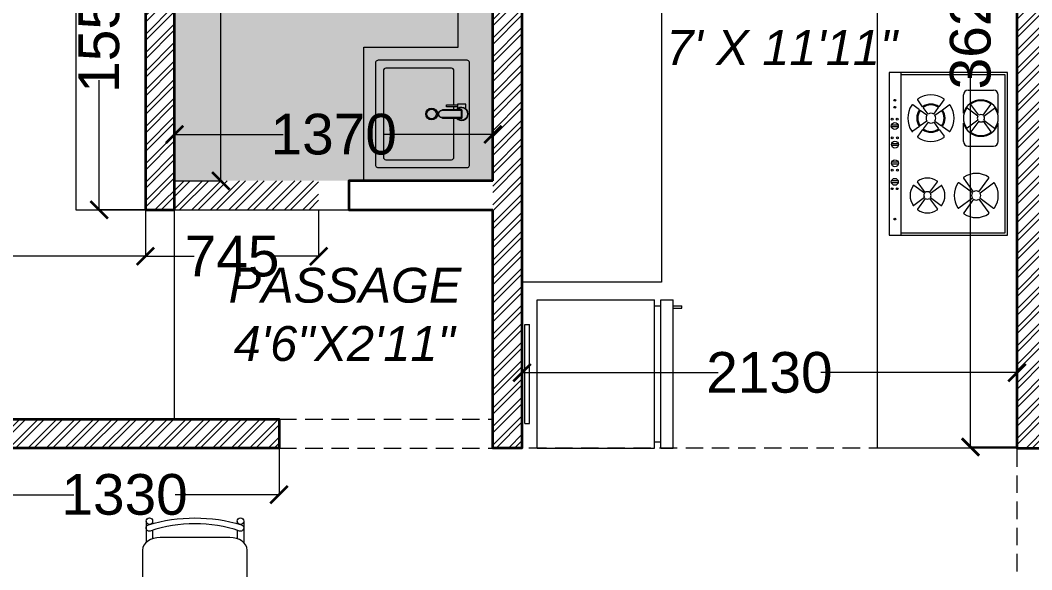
# Model space of a CAD drawing. Header units: millimetres. Extents: x 69529 to 85301, y 41669 to 59279.
# Drawn here: x 75925 to 80278, y 53911 to 56274 of the extents above; entities that cross this region are included whole.
import ezdxf

# ---------------------------------------------------------------- set-up
doc = ezdxf.new("R2010")
doc.units = ezdxf.units.MM
doc.linetypes.add('( Hidden )', pattern=[0.375, 0.25, -0.125])
doc.linetypes.add('DASH', pattern=[1, 0.5, -0.5])
for name, color, linetype, lineweight, true_color in [('DA_DIMENSION', 7, 'Continuous', 5, 0x474747), ('DA_FURNITURE', 7, 'Continuous', 5, 0x666666), ('DA_FURNITURE HIDDEN', 7, 'Continuous', 5, 0x666666), ('DA_HATCH', 7, 'Continuous', 5, 0x545454)]:
    doc.layers.add(name, color=color, linetype=linetype, lineweight=lineweight, true_color=true_color)
for name, color, linetype, lineweight in [('DA_DOOR', 35, 'Continuous', 0), ('DA_DOTTED LINES', 8, 'DASH', 5), ('DA_TEXT IN SQ.FT', 193, 'Continuous', 9), ('DA_WALL', 7, 'Continuous', 35)]:
    doc.layers.add(name, color=color, linetype=linetype, lineweight=lineweight)
doc.styles.add('MtXpl_Arial', font='ArialItalic.ttf')
doc.styles.get("Standard").update_dxf_attribs({"font": 'Arial.ttf'})
doc.dimstyles.get("Standard").update_dxf_attribs({"dimtxt": 0.18, "dimasz": 0.18, "dimexe": 0.18, "dimexo": 0.0625, "dimgap": 0.09, "dimtad": 0, "dimtih": 1, "dimtoh": 1, "dimdec": 4, "dimzin": 0, "dimdsep": 46, "dimtxsty": 'Standard', "dimcen": 0.09, "dimadec": 0, "dimazin": 0, "dimtfac": 1, "dimtdec": 4, "dimtofl": 0, "dimtmove": 0, "dimatfit": 3, "dimfxl": 1, "dimtolj": 1, "dimtzin": 0, "dimarcsym": 0})

# ---------------------------------------------------------------- blocks, each defined once
blk = doc.blocks.new('A$C0DCE325F')
at = {"layer": 'DA_FURNITURE'}
for p, q in [((0.0762, 0.34), (0.0762, 0.45)), ((0.1747, 0.47), (0.0962, 0.47)), ((0.1834, 0.4043), (0.1374, 0.4376)), ((0.1869, 0.4078), (0.1536, 0.4538)), ((0.2054, 0.4078), (0.2388, 0.4538)), ((0.2089, 0.4043), (0.2549, 0.4376)), ((0.2962, 0.47), (0.2176, 0.47)), ((0.3162, 0.34), (0.3162, 0.45)), ((0.517, 0.3912), (0.4747, 0.4494)), ((0.5405, 0.3912), (0.5827, 0.4494)), ((0.5125, 0.3867), (0.4543, 0.429)), ((0.5449, 0.3867), (0.6032, 0.429)), ((0.1834, 0.3857), (0.1374, 0.3524)), ((0.1869, 0.3822), (0.1536, 0.3362)), ((0.2054, 0.3822), (0.2388, 0.3362)), ((0.2089, 0.3857), (0.2549, 0.3524)), ((0.5125, 0.3633), (0.4543, 0.321)), ((0.517, 0.3588), (0.4747, 0.3006)), ((0.5405, 0.3588), (0.5827, 0.3006)), ((0.5449, 0.3633), (0.6032, 0.321)), ((0.1747, 0.32), (0.0962, 0.32)), ((0.2962, 0.32), (0.2176, 0.32)), ((0.147, 0.2157), (0.118, 0.2366)), ((0.1605, 0.2292), (0.1395, 0.2581)), ((0.1838, 0.197), (0.1629, 0.2259)), ((0.2085, 0.197), (0.2295, 0.2259)), ((0.2318, 0.2292), (0.2528, 0.2581)), ((0.2453, 0.2157), (0.2743, 0.2366)), ((0.5194, 0.1778), (0.4861, 0.2238)), ((0.538, 0.1778), (0.5713, 0.2238)), ((0.1792, 0.1923), (0.1502, 0.2133)), ((0.2132, 0.1923), (0.2421, 0.2133)), ((0.5159, 0.1743), (0.4699, 0.2076)), ((0.5415, 0.1743), (0.5875, 0.2076)), ((0.147, 0.1443), (0.118, 0.1234)), ((0.1605, 0.1308), (0.1395, 0.1019)), ((0.1792, 0.1677), (0.1502, 0.1467)), ((0.1838, 0.163), (0.1629, 0.1341)), ((0.2085, 0.163), (0.2295, 0.1341)), ((0.2132, 0.1677), (0.2421, 0.1467)), ((0.2318, 0.1308), (0.2528, 0.1019)), ((0.2453, 0.1443), (0.2743, 0.1234)), ((0.5159, 0.1557), (0.4699, 0.1224)), ((0.5194, 0.1522), (0.4861, 0.1062)), ((0.538, 0.1522), (0.5713, 0.1062)), ((0.5415, 0.1557), (0.5875, 0.1224)), ((0, 0.05), (0.7, 0.05)), ((0, 0), (0.7, 0)), ((0.226, 0.039), (0.226, 0.0101)), ((0.234, 0.039), (0.234, 0.0101)), ((0.306, 0.0395), (0.306, 0.0105)), ((0.314, 0.0395), (0.314, 0.0105)), ((0.386, 0.0395), (0.386, 0.0105)), ((0.394, 0.0395), (0.394, 0.0105)), ((0.466, 0.039), (0.466, 0.0101)), ((0.474, 0.039), (0.474, 0.0101))]:
    blk.add_line(p, q, dxfattribs=at)
blk.add_lwpolyline([(0, 0), (0.7, 0), (0.7, 0.51), (0, 0.51)], close=True, dxfattribs=at)
blk.add_lwpolyline([(0.69, 0.05), (0.69, 0.5), (0.01, 0.5), (0.01, 0.05)], dxfattribs=at)
for centre, radius in [((0.1194, 0.025), 0.004), ((0.1494, 0.025), 0.004), ((0.2005, 0.0352), 0.004), ((0.2005, 0.0133), 0.004), ((0.23, 0.0246), 0.015), ((0.2805, 0.0357), 0.004), ((0.2805, 0.0137), 0.004), ((0.31, 0.025), 0.015), ((0.39, 0.025), 0.015), ((0.4195, 0.0357), 0.004), ((0.4195, 0.0137), 0.004), ((0.47, 0.0246), 0.015), ((0.4995, 0.0352), 0.004), ((0.4995, 0.0133), 0.004), ((0.63, 0.025), 0.004)]:
    blk.add_circle(centre, radius, dxfattribs=at)
for centre, radius, start, end in [((0.0962, 0.45), 0.02, 90, 180), ((0.1962, 0.395), 0.078, 105.9424, 254.0576), ((0.1962, 0.395), 0.075, 145.9248, 214.0752), ((0.136, 0.4357), 0.00237, 54.0561, 145.9248), ((0.1555, 0.4552), 0.00237, 124.0752, 215.9439), ((0.1962, 0.395), 0.075, 55.9248, 124.0752), ((0.1962, 0.395), 0.078, 285.9424, 74.0576), ((0.2369, 0.4552), 0.00237, 324.0561, 55.9248), ((0.2563, 0.4357), 0.00237, 34.0752, 125.9439), ((0.1962, 0.395), 0.075, 325.9248, 34.0752), ((0.2962, 0.45), 0.02, 0, 90), ((0.4772, 0.4512), 0.003, 124.0752, 215.9439), ((0.5287, 0.375), 0.095, 55.9248, 124.0752), ((0.5803, 0.4512), 0.003, 324.0561, 55.9248), ((0.1962, 0.395), 0.0158, 144.0561, 215.9439), ((0.1962, 0.395), 0.0158, 54.0561, 125.9439), ((0.1962, 0.395), 0.0158, 324.0561, 35.9439), ((0.5287, 0.375), 0.095, 145.9248, 214.0752), ((0.4525, 0.4265), 0.003, 54.0561, 145.9248), ((0.5287, 0.375), 0.02, 54.0561, 125.9439), ((0.6049, 0.4265), 0.003, 34.0752, 125.9439), ((0.5287, 0.375), 0.095, 325.9248, 34.0752), ((0.136, 0.3543), 0.00237, 214.0752, 305.9439), ((0.1962, 0.395), 0.0158, 234.0561, 305.9439), ((0.2563, 0.3543), 0.00237, 234.0561, 325.9248), ((0.5287, 0.375), 0.02, 144.0561, 215.9439), ((0.5287, 0.375), 0.02, 234.0561, 305.9439), ((0.5287, 0.375), 0.02, 324.0561, 35.9439), ((0.0962, 0.34), 0.02, 180, 270), ((0.1555, 0.3348), 0.00237, 144.0561, 235.9248), ((0.1962, 0.395), 0.075, 235.9248, 304.0752), ((0.2369, 0.3348), 0.00237, 304.0752, 35.9439), ((0.2962, 0.34), 0.02, 270, 0), ((0.4525, 0.3235), 0.003, 214.0752, 305.9439), ((0.6049, 0.3235), 0.003, 234.0561, 325.9248), ((0.1421, 0.26), 0.00315, 124.0752, 215.9439), ((0.1962, 0.18), 0.0997, 55.9248, 124.0752), ((0.2503, 0.26), 0.00315, 324.0561, 55.9248), ((0.4772, 0.2988), 0.003, 144.0561, 235.9248), ((0.5287, 0.375), 0.095, 235.9248, 304.0752), ((0.5803, 0.2988), 0.003, 304.0752, 35.9439), ((0.1962, 0.18), 0.0997, 145.9248, 214.0752), ((0.1162, 0.2341), 0.00315, 54.0561, 145.9248), ((0.1962, 0.18), 0.0607, 54.0561, 125.9439), ((0.1962, 0.18), 0.0567, 54.0561, 125.9439), ((0.2761, 0.2341), 0.00315, 34.0752, 125.9439), ((0.1962, 0.18), 0.0997, 325.9248, 34.0752), ((0.488, 0.2252), 0.00237, 124.0752, 215.9439), ((0.5287, 0.165), 0.075, 55.9248, 124.0752), ((0.5694, 0.2252), 0.00237, 324.0561, 55.9248), ((0.1962, 0.18), 0.0607, 144.0561, 215.9439), ((0.1962, 0.18), 0.0567, 144.0561, 215.9439), ((0.1962, 0.18), 0.021, 144.0561, 215.9439), ((0.1962, 0.18), 0.021, 54.0561, 125.9439), ((0.1962, 0.18), 0.021, 324.0561, 35.9439), ((0.1962, 0.18), 0.0567, 324.0561, 35.9439), ((0.1962, 0.18), 0.0607, 324.0561, 35.9439), ((0.5287, 0.165), 0.075, 145.9248, 214.0752), ((0.4686, 0.2057), 0.00237, 54.0561, 145.9248), ((0.5287, 0.165), 0.0158, 144.0561, 215.9439), ((0.5287, 0.165), 0.0158, 54.0561, 125.9439), ((0.5287, 0.165), 0.0158, 324.0561, 35.9439), ((0.5889, 0.2057), 0.00237, 34.0752, 125.9439), ((0.5287, 0.165), 0.075, 325.9248, 34.0752), ((0.1962, 0.18), 0.0607, 234.0561, 305.9439), ((0.1962, 0.18), 0.0567, 234.0561, 305.9439), ((0.1962, 0.18), 0.021, 234.0561, 305.9439), ((0.5287, 0.165), 0.0158, 234.0561, 305.9439), ((0.1162, 0.1259), 0.00315, 214.0752, 305.9439), ((0.1421, 0.1), 0.00315, 144.0561, 235.9248), ((0.1962, 0.18), 0.0997, 235.9248, 304.0752), ((0.2503, 0.1), 0.00315, 304.0752, 35.9439), ((0.2761, 0.1259), 0.00315, 234.0561, 325.9248), ((0.4686, 0.1243), 0.00237, 214.0752, 305.9439), ((0.488, 0.1048), 0.00237, 144.0561, 235.9248), ((0.5287, 0.165), 0.075, 235.9248, 304.0752), ((0.5694, 0.1048), 0.00237, 304.0752, 35.9439), ((0.5889, 0.1243), 0.00237, 234.0561, 325.9248)]:
    blk.add_arc(centre, radius, start, end, dxfattribs=at)
blk = doc.blocks.new('XREF1$0$A$C25E800CC')
at = {"layer": 'DA_FURNITURE'}
for p, q in [((-0.605, -0.0488), (-0.605, -0.0688)), ((-0.605, -0.0488), (-0.205, -0.0488)), ((-0.605, -0.0688), (-0.205, -0.0688)), ((-0.205, -0.0488), (-0.205, -0.0688)), ((-0.705, -0.0988), (-0.105, -0.0988)), ((-0.705, -0.0988), (-0.705, -0.5738)), ((-0.105, -0.0988), (-0.105, -0.5738)), ((-0.705, -0.5738), (-0.105, -0.5738)), ((-0.705, -0.5988), (-0.105, -0.5988)), ((-0.705, -0.5988), (-0.705, -0.6488)), ((-0.68, -0.5738), (-0.68, -0.5988)), ((-0.13, -0.5738), (-0.13, -0.5988)), ((-0.105, -0.5988), (-0.105, -0.6488)), ((-0.705, -0.6488), (-0.105, -0.6488)), ((-0.14, -0.6488), (-0.14, -0.6838)), ((-0.13, -0.6488), (-0.13, -0.6838)), ((-0.14, -0.6838), (-0.13, -0.6838))]:
    blk.add_line(p, q, dxfattribs=at)
blk = doc.blocks.new('A$C7B5F7F67-flat-2-flat-1-flat-2')
at = {"layer": 'DA_FURNITURE', "ltscale": 8}
for p, q in [((0.36, -0.0338), (0.0788, -0.0338)), ((0.0675, -0.045), (0.0675, -0.2128)), ((0.3713, -0.4163), (0.3713, -0.045)), ((0.0675, -0.2484), (0.0675, -0.2614)), ((0.0675, -0.2696), (0.0675, -0.4163)), ((0.0788, -0.4275), (0.36, -0.4275))]:
    blk.add_line(p, q, dxfattribs=at)
at = {"layer": 'DA_FURNITURE'}
for points in [[(0.0113, -0.4613), (0.3938, -0.4613), (0.3967, -0.4609), (0.3994, -0.4597), (0.4017, -0.458), (0.4035, -0.4556), (0.4046, -0.4529), (0.405, -0.45), (0.405, -0.0113), (0.4046, -0.0083), (0.4035, -0.0056), (0.4017, -0.0033), (0.3994, -0.0015), (0.3967, -0.0004), (0.3938, 0), (0.0113, 0), (0.0083, -0.0004), (0.0056, -0.0015), (0.0033, -0.0033), (0.0015, -0.0056), (0.0004, -0.0083), (0, -0.0113), (0, -0.45), (0.0004, -0.4529), (0.0015, -0.4556), (0.0033, -0.458), (0.0056, -0.4597), (0.0083, -0.4609)], [(0.1171, -0.2484), (0.0342, -0.2484), (0.0342, -0.2128), (0.1171, -0.2128), (0.126, -0.2152), (0.1325, -0.2217), (0.1349, -0.2306), (0.1325, -0.2395), (0.126, -0.246)], [(0.1171, -0.2463), (0.0363, -0.2463), (0.0363, -0.215), (0.1171, -0.215), (0.1249, -0.2171), (0.1307, -0.2228), (0.1327, -0.2306), (0.1307, -0.2384), (0.1249, -0.2442)], [(0.052, -0.2696), (0.052, -0.2614), (0.0997, -0.2614), (0.0997, -0.2696)]]:
    blk.add_lwpolyline(points, close=True, dxfattribs=at)
for points in [[(0.1171, -0.2128), (0.0342, -0.2128), (0.0342, -0.2484), (0.1171, -0.2484)], [(0.0163, -0.2523), (0.0163, -0.2523), (0.0163, -0.2724), (0.052, -0.2724), (0.052, -0.2524)]]:
    blk.add_lwpolyline(points, dxfattribs=at)
at = {"layer": 'DA_FURNITURE', "ltscale": 8}
for radius in [0.0253, 0.0205]:
    blk.add_circle((0.1637, -0.2304), radius, dxfattribs=at)
for centre, radius, start, end in [((0.0788, -0.045), 0.0113, 90, 180), ((0.36, -0.045), 0.0113, 360, 90), ((0.0342, -0.2306), 0.0281, 39.2551, 320.7449), ((0.0342, -0.2306), 0.026, 43.2723, 316.7277), ((0.0788, -0.4163), 0.0113, 180, 270), ((0.36, -0.4163), 0.0113, 270, 360)]:
    blk.add_arc(centre, radius, start, end, dxfattribs=at)
blk = doc.blocks.new('_ArchTick')
at = {"color": 0, "linetype": 'ByBlock', "const_width": 0.15}
blk.add_lwpolyline([(-0.5, -0.5), (0.5, 0.5)], dxfattribs=at)
blk = doc.blocks.new('*D215')
at = {"layer": 'DA_DIMENSION', "transparency": 16777216}
for p, q in [((-24578.6, 95786.5), (-24578.6, 95586.5)), ((-23833.6, 95786.5), (-23833.6, 95586.5)), ((-24578.6, 95586.6), (-24368.6, 95586.6)), ((-23833.6, 95586.6), (-24043.6, 95586.6))]:
    blk.add_line(p, q, dxfattribs=at)
at = {"layer": 'Defpoints', "color": 0, "transparency": 16777216}
for p in [(-24578.6, 95786.5), (-23833.6, 95786.5), (-23833.6, 95586.6)]:
    blk.add_point(p, dxfattribs=at)
at = {"layer": 'DA_DIMENSION', "transparency": 16777216, "xscale": 75, "yscale": 75, "zscale": 75, "rotation": 180}
blk.add_blockref('_ArchTick', (-24578.6, 95586.6), dxfattribs=at)
at = {"layer": 'DA_DIMENSION', "transparency": 16777216, "xscale": 75, "yscale": 75, "zscale": 75}
blk.add_blockref('_ArchTick', (-23833.6, 95586.6), dxfattribs=at)
at = {"layer": 'DA_DIMENSION', "color": 7, "transparency": 16777216, "insert": (-24206.1, 95586.6), "char_height": 175, "attachment_point": 5}
blk.add_mtext('\\A1;745', dxfattribs=at)
blk = doc.blocks.new('*D172')
at = {"layer": 'DA_DIMENSION', "transparency": 16777216}
for p, q in [((-22958.6, 94766.6), (-22958.6, 95086.5)), ((-22958.6, 95086.3), (-22114.6, 95086.3)), ((-20828.6, 95086.3), (-21672.6, 95086.3)), ((-20828.6, 94766.6), (-20828.6, 95086.5))]:
    blk.add_line(p, q, dxfattribs=at)
at = {"layer": 'Defpoints', "color": 0, "transparency": 16777216}
for p in [(-22958.6, 95086.3), (-22958.6, 94766.5), (-20828.6, 94766.5)]:
    blk.add_point(p, dxfattribs=at)
at = {"layer": 'DA_DIMENSION', "transparency": 16777216, "xscale": 75, "yscale": 75, "zscale": 75, "rotation": 180}
blk.add_blockref('_ArchTick', (-22958.6, 95086.3), dxfattribs=at)
at = {"layer": 'DA_DIMENSION', "transparency": 16777216, "xscale": 75, "yscale": 75, "zscale": 75}
blk.add_blockref('_ArchTick', (-20828.6, 95086.3), dxfattribs=at)
at = {"layer": 'DA_DIMENSION', "color": 7, "transparency": 16777216, "insert": (-21893.6, 95086.3), "char_height": 175, "attachment_point": 5}
blk.add_mtext('\\A1;2130', dxfattribs=at)
blk = doc.blocks.new('*D173')
at = {"layer": 'DA_DIMENSION', "transparency": 16777216}
for p, q in [((-20828.7, 98386.5), (-21028.4, 98386.5)), ((-21028.2, 98386.5), (-21028.2, 96798.4)), ((-21028.2, 94766.5), (-21028.2, 96354.6)), ((-20828.7, 94766.5), (-21028.4, 94766.5))]:
    blk.add_line(p, q, dxfattribs=at)
at = {"layer": 'Defpoints', "color": 0, "transparency": 16777216}
for p in [(-20828.6, 98386.5), (-21028.2, 94766.5), (-20828.6, 94766.5)]:
    blk.add_point(p, dxfattribs=at)
at = {"layer": 'DA_DIMENSION', "transparency": 16777216, "xscale": 75, "yscale": 75, "zscale": 75}
for p, rotation in [((-21028.2, 98386.5), 90), ((-21028.2, 94766.5), 270)]:
    blk.add_blockref('_ArchTick', p, dxfattribs=dict(at, rotation=rotation))
at = {"layer": 'DA_DIMENSION', "color": 7, "transparency": 16777216, "insert": (-21028.2, 96576.5), "char_height": 175, "attachment_point": 5, "rotation": 90}
blk.add_mtext('\\A1;3620', dxfattribs=at)
blk = doc.blocks.new('*D175')
at = {"layer": 'DA_DIMENSION', "transparency": 16777216}
for p, q in [((-24453.5, 98386.5), (-24253.8, 98386.5)), ((-24254, 98386.5), (-24254, 97369.2)), ((-24254, 95911.5), (-24254, 96928.9)), ((-24453.5, 95911.5), (-24253.8, 95911.5))]:
    blk.add_line(p, q, dxfattribs=at)
at = {"layer": 'Defpoints', "color": 0, "transparency": 16777216}
for p in [(-24453.6, 98386.5), (-24453.6, 95911.5), (-24254, 95911.5)]:
    blk.add_point(p, dxfattribs=at)
at = {"layer": 'DA_DIMENSION', "transparency": 16777216, "xscale": 75, "yscale": 75, "zscale": 75}
for p, rotation in [((-24254, 98386.5), 90), ((-24254, 95911.5), 270)]:
    blk.add_blockref('_ArchTick', p, dxfattribs=dict(at, rotation=rotation))
at = {"layer": 'DA_DIMENSION', "color": 7, "transparency": 16777216, "insert": (-24254, 97149), "char_height": 175, "attachment_point": 5, "rotation": 90}
blk.add_mtext('\\A1;2475', dxfattribs=at)
blk = doc.blocks.new('*D176')
at = {"layer": 'DA_DIMENSION', "transparency": 16777216}
for p, q in [((-24453.6, 95911.6), (-24453.6, 96111.2)), ((-24453.6, 96111), (-23986.4, 96111)), ((-23083.6, 96111), (-23550.8, 96111)), ((-23083.6, 95911.6), (-23083.6, 96111.2))]:
    blk.add_line(p, q, dxfattribs=at)
at = {"layer": 'Defpoints', "color": 0, "transparency": 16777216}
for p in [(-23083.6, 96111), (-24453.6, 95911.5), (-23083.6, 95911.5)]:
    blk.add_point(p, dxfattribs=at)
at = {"layer": 'DA_DIMENSION', "transparency": 16777216, "xscale": 75, "yscale": 75, "zscale": 75, "rotation": 180}
blk.add_blockref('_ArchTick', (-24453.6, 96111), dxfattribs=at)
at = {"layer": 'DA_DIMENSION', "transparency": 16777216, "xscale": 75, "yscale": 75, "zscale": 75}
blk.add_blockref('_ArchTick', (-23083.6, 96111), dxfattribs=at)
at = {"layer": 'DA_DIMENSION', "color": 7, "transparency": 16777216, "insert": (-23768.6, 96111), "char_height": 175, "attachment_point": 5}
blk.add_mtext('\\A1;1370', dxfattribs=at)
blk = doc.blocks.new('*D177')
at = {"layer": 'DA_DIMENSION', "transparency": 16777216}
for p, q in [((-24578.7, 97336.5), (-24778.4, 97336.5)), ((-24778.2, 97336.5), (-24778.2, 96779.3)), ((-24778.2, 95786.5), (-24778.2, 96343.7)), ((-24578.7, 95786.5), (-24778.4, 95786.5))]:
    blk.add_line(p, q, dxfattribs=at)
at = {"layer": 'Defpoints', "color": 0, "transparency": 16777216}
for p in [(-24778.2, 97336.5), (-24578.6, 97336.5), (-24578.6, 95786.5)]:
    blk.add_point(p, dxfattribs=at)
at = {"layer": 'DA_DIMENSION', "transparency": 16777216, "xscale": 75, "yscale": 75, "zscale": 75}
for p, rotation in [((-24778.2, 97336.5), 90), ((-24778.2, 95786.5), 270)]:
    blk.add_blockref('_ArchTick', p, dxfattribs=dict(at, rotation=rotation))
at = {"layer": 'DA_DIMENSION', "color": 7, "transparency": 16777216, "insert": (-24778.2, 96561.5), "char_height": 175, "attachment_point": 5, "rotation": 90}
blk.add_mtext('\\A1;1550', dxfattribs=at)
blk = doc.blocks.new('*D186')
at = {"layer": 'DA_DIMENSION', "transparency": 16777216}
for p, q in [((-27628.6, 95786.5), (-27628.6, 95586.5)), ((-24578.6, 95786.5), (-24578.6, 95586.5)), ((-27628.6, 95586.6), (-26325.5, 95586.6)), ((-24578.6, 95586.6), (-25881.7, 95586.6))]:
    blk.add_line(p, q, dxfattribs=at)
at = {"layer": 'Defpoints', "color": 0, "transparency": 16777216}
for p in [(-27628.6, 95786.5), (-24578.6, 95786.5), (-27628.6, 95586.6)]:
    blk.add_point(p, dxfattribs=at)
at = {"layer": 'DA_DIMENSION', "transparency": 16777216, "xscale": 75, "yscale": 75, "zscale": 75, "rotation": 180}
blk.add_blockref('_ArchTick', (-27628.6, 95586.6), dxfattribs=at)
at = {"layer": 'DA_DIMENSION', "transparency": 16777216, "xscale": 75, "yscale": 75, "zscale": 75}
blk.add_blockref('_ArchTick', (-24578.6, 95586.6), dxfattribs=at)
at = {"layer": 'DA_DIMENSION', "color": 7, "transparency": 16777216, "insert": (-26103.6, 95586.6), "char_height": 175, "attachment_point": 5}
blk.add_mtext('\\A1;3050', dxfattribs=at)
blk = doc.blocks.new('*D187')
at = {"layer": 'DA_DIMENSION', "transparency": 16777216}
for p, q in [((-25333.6, 94761.5), (-25333.6, 94561.3)), ((-24003.6, 94761.5), (-24003.6, 94561.3)), ((-25333.6, 94561.5), (-24886.4, 94561.5)), ((-24003.6, 94561.5), (-24450.8, 94561.5))]:
    blk.add_line(p, q, dxfattribs=at)
at = {"layer": 'Defpoints', "color": 0, "transparency": 16777216}
for p in [(-25333.6, 94761.5), (-24003.6, 94761.5), (-24003.6, 94561.5)]:
    blk.add_point(p, dxfattribs=at)
at = {"layer": 'DA_DIMENSION', "transparency": 16777216, "xscale": 75, "yscale": 75, "zscale": 75, "rotation": 180}
blk.add_blockref('_ArchTick', (-25333.6, 94561.5), dxfattribs=at)
at = {"layer": 'DA_DIMENSION', "transparency": 16777216, "xscale": 75, "yscale": 75, "zscale": 75}
blk.add_blockref('_ArchTick', (-24003.6, 94561.5), dxfattribs=at)
at = {"layer": 'DA_DIMENSION', "color": 7, "transparency": 16777216, "insert": (-24668.6, 94561.5), "char_height": 175, "attachment_point": 5}
blk.add_mtext('\\A1;1330', dxfattribs=at)
blk = doc.blocks.new('fsdaafdh')
at = {"layer": 'DA_DIMENSION'}
for base, p1, p2, picture, middle in [((-24254.02141, 95911.52535), (-24453.59418, 98386.52535), (-24453.59418, 95911.52535), '*D175', (-24254.02141, 97149.02535)), ((-21028.21125, 94766.52535), (-20828.59418, 98386.52535), (-20828.59418, 94766.52535), '*D173', (-21028.21125, 96576.52535)), ((-24778.20627, 97336.52535), (-24578.59418, 95786.52535), (-24578.59418, 97336.52535), '*D177', (-24778.20627, 96561.52535))]:
    dim = blk.add_linear_dim(base=base, p1=p1, p2=p2, angle=90, dimstyle='Standard', dxfattribs=at)
    dim.commit()
    dim.dimension.update_dxf_attribs({"geometry": picture, "text_midpoint": middle})
for base, p1, p2, picture, middle in [((-23083.59418, 96111.01099), (-24453.59418, 95911.52535), (-23083.59418, 95911.52535), '*D176', (-23768.59418, 96111.01099)), ((-27628.59418, 95586.64917), (-24578.59418, 95786.52535), (-27628.59418, 95786.52535), '*D186', (-26103.59418, 95586.64917)), ((-23833.59418, 95586.64917), (-24578.59418, 95786.52535), (-23833.59418, 95786.52535), '*D215', (-24206.09418, 95586.64917)), ((-22958.59418, 95086.29208), (-20828.59418, 94766.52535), (-22958.59418, 94766.52535), '*D172', (-21893.59418, 95086.29208)), ((-24003.59418, 94561.52535), (-25333.59418, 94761.52535), (-24003.59418, 94761.52535), '*D187', (-24668.59418, 94561.52535))]:
    dim = blk.add_linear_dim(base=base, p1=p1, p2=p2, dimstyle='Standard', dxfattribs=at)
    dim.commit()
    dim.dimension.update_dxf_attribs({"geometry": picture, "text_midpoint": middle})

msp = doc.modelspace()

# ---------------------------------------------------------------- hatches: boundary and pattern name
at = {"layer": 'DA_HATCH'}
h = msp.add_hatch(dxfattribs=at)
h.set_pattern_fill('ANSI32', color=256, scale=150)
h.set_pattern_definition([(45, (101042.82, -215688.83), (-39.774756, 39.774756), []), (45, (101069.34, -215688.83), (-39.774756, 39.774756), [])])
h.paths.add_polyline_path([(78084.22813, 58058.9767), (78084.22813, 54438.9767), (77959.22813, 54438.9767), (77959.22813, 58058.9767), (77649.22813, 58058.9767), (77649.22813, 58208.9767), (77959.22813, 58208.9767), (77959.22813, 58958.9767), (77959.22813, 59108.9767), (78109.22813, 59108.9767), (78109.22813, 58208.9767), (78449.22813, 58208.9767), (78449.22813, 58058.9767)])
h.paths.add_polyline_path([(76589.22813, 58058.9767), (76899.22813, 58058.9767), (76899.22813, 58208.9767), (76614.22813, 58208.9767), (76614.22813, 58958.9767), (76614.22813, 59108.9767), (76464.22813, 59108.9767), (76464.22813, 58058.9767), (76464.22813, 57908.9767), (76589.22813, 57908.9767)])
h.paths.add_polyline_path([(80214.22813, 58058.9767), (80214.22813, 54438.9767), (80339.22813, 54438.9767), (80339.22813, 58058.9767), (80649.22813, 58058.9767), (80649.22813, 58208.9767), (80339.22813, 58208.9767), (80339.22813, 58958.9767), (80339.22813, 59108.9767), (80189.22813, 59108.9767), (80189.22813, 58208.9767), (79849.22813, 58208.9767), (79849.22813, 58058.9767)])
h.paths.add_polyline_path([(81709.22424, 58208.9767), (81709.22813, 58953.9767), (81709.22813, 59108.9767), (81859.22813, 59108.9767), (81859.22813, 58208.9767)])
h.paths.add_polyline_path([(81399.22813, 58058.9767), (81399.22813, 58208.9767), (81709.22813, 58208.9767), (81709.22813, 58058.9767)], flags=17)
h.paths.add_polyline_path([(81834.22813, 57008.9767), (81834.22813, 55458.9767), (81089.22813, 55458.9767), (81089.22813, 55583.9767), (81709.22813, 55583.9767), (81709.22813, 57008.9767)])
h.paths.add_polyline_path([(75709.22813, 54558.9767), (77039.22813, 54558.9767), (77039.22813, 54433.9767), (75709.22813, 54433.9767)])
h.paths.add_polyline_path([(76464.22813, 57008.9767), (76464.22813, 55458.9767), (77209.22813, 55458.9767), (77209.22813, 55583.9767), (76589.22813, 55583.9767), (76589.22813, 57008.9767)])
h.paths.add_polyline_path([(73414.22813, 54558.9767), (73264.22813, 54558.9767), (73264.22813, 56708.9767), (73414.22813, 56708.9767)])
h.paths.add_polyline_path([(73494.22813, 58678.9767), (73414.22813, 58678.9767), (73414.22813, 57908.9767), (73264.22813, 57908.9767), (73264.22813, 59108.9767), (73494.22813, 59108.9767)])
h.paths.add_polyline_path([(80214.22813, 49553.97669), (80214.22813, 50783.9767), (80214.22813, 53508.9767), (81834.22813, 53508.9767), (81834.22813, 53383.9767), (80339.22813, 53383.9767), (80339.22813, 50933.9767), (80649.22813, 50933.9767), (80649.22813, 50783.9767), (80364.22813, 50783.9767), (80364.22813, 47608.95613), (80134.22813, 47608.97669), (80134.22813, 47758.97669), (80214.22812, 47758.97669)])
h.paths.add_polyline_path([(81709.22813, 50933.9767), (81399.22813, 50933.9767), (81399.22813, 50783.9767), (81709.22813, 50783.9767)], flags=17)
h.paths.add_polyline_path([(81709.22813, 50783.9767), (81709.22813, 49703.97669), (81709.22813, 49553.97669), (81859.22813, 49553.97669), (81859.22813, 50173.9767), (81939.22813, 50173.9767), (81939.22813, 50323.9767), (81859.22813, 50323.9767), (81859.22813, 50783.9767)])
h.paths.add_polyline_path([(77299.22813, 47758.9767), (77299.22813, 47608.9767), (76909.22813, 47608.9767), (76909.22813, 47758.9767)])
edge = h.paths.add_edge_path()
edge.add_line((85034.22813, 50163.9767), (85034.22813, 54433.9767))
edge.add_line((85034.22813, 54433.9767), (85034.22813, 54558.9767))
edge.add_line((85034.22813, 54558.9767), (85034.22813, 58828.9767))
edge.add_line((85034.22813, 58828.9767), (84884.22813, 58828.9767))
edge.add_line((84884.22813, 58828.9767), (84884.22813, 54558.9767))
edge.add_line((84884.22813, 54558.9767), (81259.22813, 54558.9767))
edge.add_line((81259.22813, 54558.9767), (81259.22813, 54433.9767))
edge.add_line((81259.22813, 54433.9767), (84884.22813, 54433.9767))
edge.add_line((84884.22813, 54433.9767), (84884.22813, 50173.9767))
edge.add_line((84884.22813, 50173.9767), (85034.22813, 50173.9767))
h.paths.add_polyline_path([(81834.22813, 51983.9767), (81834.22813, 52638.9767), (81709.22813, 52638.9767), (81709.22813, 51983.9767)], flags=17)
h = msp.add_hatch(dxfattribs=at)
h.set_pattern_fill('ANSI35', color=256, scale=300)
h.set_pattern_definition([(45, (101042.82, -40322.55), (-53.03301, 53.03301), []), (45, (101095.855, -40322.55), (-53.03301, 53.03301), [93.75, -18.75, 0, -18.75])])
h.paths.add_polyline_path([(78084.22813, 58058.9767), (80214.22813, 58058.9767), (80214.22813, 57458.9767), (78084.22813, 57458.9767)])
h.paths.add_polyline_path([(76589.22813, 58058.9767), (77959.22813, 58058.9767), (77959.22813, 55583.9767), (77209.22813, 55583.9767), (76589.22813, 55583.9767), (76589.22813, 57013.97669), (76694.22813, 57013.9767), (76694.22813, 57913.9767), (76589.22813, 57913.9767)])
h.paths.add_polyline_path([(80339.22813, 58058.9767), (81709.22813, 58058.9767), (81709.22813, 55583.9767), (81089.22813, 55583.9767), (80339.22813, 55583.9767)])
h.paths.add_polyline_path([(81709.22813, 53383.9767), (80339.22813, 53383.9767), (80339.22813, 50933.97671), (81709.22813, 50933.97668), (81709.22813, 52638.9767)])

# ---------------------------------------------------------------- linework, layer by layer
at = {"layer": 'DA_DOOR', "ltscale": 300}
for p, q in [((76589.22813, 54558.9767), (76589.22813, 55458.9767)), ((76589.22813, 55458.9767), (77339.22813, 55458.9767))]:
    msp.add_line(p, q, dxfattribs=at)
at = {"layer": 'DA_DOTTED LINES', "linetype": '( Hidden )', "ltscale": 300}
for p, q in [((77039.22813, 54558.9767), (77959.22813, 54558.9767)), ((77039.22813, 54433.9767), (77959.22813, 54433.9767)), ((80214.22813, 54433.9767), (78084.22813, 54433.9767)), ((80214.22813, 54428.9767), (80214.22813, 53508.9767))]:
    msp.add_line(p, q, dxfattribs=at)
at = {"layer": 'DA_FURNITURE', "lineweight": 9}
msp.add_line((78084.22813, 54733.9767), (78084.22813, 57312.323), dxfattribs=at)
at = {"layer": 'DA_FURNITURE'}
msp.add_lwpolyline([(77959.22813, 58058.9767), (77959.22813, 55583.9767), (77404.22813, 55583.9767), (77404.22813, 56158.9767), (77809.22813, 56158.9767), (77809.22813, 57035.36799)], dxfattribs=at)
at = {"layer": 'DA_FURNITURE', "lineweight": 9}
for points in [[(79614.22813, 58058.9767), (80214.22813, 58058.9767), (80214.22813, 54433.9767), (79614.22813, 54433.9767)], [(78084.22813, 57398.9767), (78684.22813, 57398.9767), (78684.22813, 55147.6875), (78084.22813, 55147.6875)]]:
    msp.add_lwpolyline(points, close=True, dxfattribs=at)
at = {"layer": 'DA_FURNITURE HIDDEN'}
for p, q in [((76467.01195, 54120.2637), (76467.01195, 54027.87593)), ((76495.01195, 54120.2637), (76495.01195, 54109.55447)), ((76859.01195, 54120.2637), (76859.01195, 54109.55447)), ((76887.01195, 54120.2637), (76887.01195, 54027.87593)), ((76467.01195, 54091.0707), (76467.01195, 54089.4707)), ((76495.01195, 54080.9397), (76495.01195, 54044.31863)), ((76859.01195, 54080.9397), (76859.01195, 54044.31863)), ((76887.01195, 54091.0707), (76887.01195, 54089.4707))]:
    msp.add_line(p, q, dxfattribs=at)
for points in [[(76464.22813, 58678.97664), (76164.74326, 58678.97675), (76164.74326, 55458.9767), (76464.22813, 55458.9767)], [(76902.01123, 53749.6667), (76902.01195, 53996.0077), (76902.01095, 53996.0067), (76900.56895, 54006.4767), (76896.29995, 54016.5447), (76889.36795, 54025.8227), (76880.03795, 54033.9537), (76868.66995, 54040.6267), (76855.69995, 54045.5847), (76841.62795, 54048.6367), (76827.01195, 54049.6657), (76527.01095, 54049.6667), (76527.01195, 54049.6657), (76512.39595, 54048.6367), (76498.32395, 54045.5847), (76485.35395, 54040.6267), (76473.98595, 54033.9537), (76464.65595, 54025.8227), (76457.72395, 54016.5447), (76453.45495, 54006.4767), (76452.01295, 53996.0067), (76452.01223, 53749.6667)]]:
    msp.add_lwpolyline(points, dxfattribs=at)
msp.add_lwpolyline([(76877.03095, 54104.4817), (76879.56695, 54103.4417), (76881.85295, 54101.9257), (76883.79995, 54099.9927), (76885.33295, 54097.7167), (76886.39295, 54095.1867), (76886.93795, 54092.4977), (76886.94895, 54089.7537), (76886.42495, 54087.0617), (76885.38495, 54084.5217), (76883.86995, 54082.2347), (76881.93795, 54080.2867), (76879.66395, 54078.7527), (76877.13395, 54077.6917), (76874.44495, 54077.1457), (76871.70795, 54077.1327), (76869.01195, 54077.6547), (76845.60295, 54085.0427), (76822.02495, 54091.4357), (76798.19695, 54096.8657), (76774.17695, 54101.3177), (76749.98595, 54104.7877), (76725.68295, 54107.2677), (76701.28995, 54108.7557), (76677.01195, 54109.2477), (76652.73395, 54108.7557), (76628.34095, 54107.2677), (76604.03795, 54104.7877), (76579.84695, 54101.3177), (76555.82695, 54096.8657), (76531.99895, 54091.4357), (76508.42095, 54085.0427), (76485.01195, 54077.6547), (76482.31595, 54077.1327), (76479.57895, 54077.1457), (76476.88995, 54077.6917), (76474.35995, 54078.7527), (76472.08595, 54080.2867), (76470.15395, 54082.2347), (76468.63895, 54084.5217), (76467.59895, 54087.0617), (76467.07495, 54089.7537), (76467.08595, 54092.4977), (76467.63095, 54095.1867), (76468.69095, 54097.7167), (76470.22395, 54099.9927), (76472.17095, 54101.9257), (76474.45695, 54103.4417), (76476.99295, 54104.4817), (76501.53795, 54111.3917), (76526.18995, 54117.3647), (76551.04395, 54122.4307), (76576.06595, 54126.5847), (76601.23395, 54129.8207), (76626.49395, 54132.1327), (76651.82095, 54133.5187), (76677.01195, 54133.9767), (76702.20295, 54133.5187), (76727.52995, 54132.1327), (76752.78995, 54129.8207), (76777.95795, 54126.5847), (76802.97995, 54122.4307), (76827.83395, 54117.3647), (76852.48595, 54111.3917), (76877.03095, 54104.4817)], close=True, dxfattribs=at)
for centre in [(76481.01195, 54120.2637), (76873.01195, 54120.2637)]:
    msp.add_circle(centre, 14, dxfattribs=at)
at = {"layer": 'DA_WALL'}
for points in [[(77959.22813, 55583.9767), (77959.22813, 58058.9767), (77649.22813, 58058.9767), (77649.22813, 58208.9767), (77959.22813, 58208.9767), (77959.22813, 58958.9767), (77959.22813, 58958.9767), (77959.22813, 59108.9767), (78109.22813, 59108.9767), (78109.22813, 58208.9767), (78449.22813, 58208.9767), (78449.22813, 58058.9767), (78084.22813, 58058.9767), (78084.22813, 54433.9767), (77959.22813, 54433.9767), (77959.22813, 55458.9767)], [(77959.22813, 55583.9767), (77959.22813, 55583.9767), (77339.22813, 55583.9767), (77339.22813, 55458.9767), (77959.22813, 55458.9767)]]:
    msp.add_lwpolyline(points, dxfattribs=at)
for points in [[(80339.22813, 55583.9767), (80339.22813, 58058.9767), (80649.22813, 58058.9767), (80649.22813, 58208.9767), (80339.22813, 58208.9767), (80339.22813, 58958.9767), (80339.22813, 58958.9767), (80339.22813, 59108.9767), (80189.22813, 59108.9767), (80189.22813, 58208.9767), (79849.22813, 58208.9767), (79849.22813, 58058.9767), (80214.22813, 58058.9767), (80214.22813, 54433.9767), (80339.22813, 54433.9767), (80339.22813, 55458.9767)], [(76589.22813, 55583.9767), (76589.22813, 57008.9767), (76464.22813, 57008.9767), (76464.22813, 55458.9767), (76589.22813, 55458.9767)], [(75709.22813, 54558.9767), (77039.22813, 54558.9767), (77039.22813, 54433.9767), (75709.22813, 54433.9767)]]:
    msp.add_lwpolyline(points, close=True, dxfattribs=at)

# ---------------------------------------------------------------- block references
at = {"layer": 'DA_FURNITURE', "xscale": 1000, "yscale": 1000, "zscale": 1000, "rotation": 180}
msp.add_blockref('A$C7B5F7F67-flat-2-flat-1-flat-2', (77859.22814, 55640.8516), dxfattribs=at)
at = {"layer": 'DA_FURNITURE', "extrusion": (0, 0, -1), "xscale": -1000.000000000007, "yscale": 1000.000000000007, "zscale": -1000.000000000007, "rotation": 90}
msp.add_blockref('A$C0DCE325F', (-79664.22781, 56049.43266), dxfattribs=at)
at = {"layer": 'DA_FURNITURE', "lineweight": 9, "extrusion": (0, 0, -1), "xscale": -1064.51800035249, "yscale": 1064.51800035249, "zscale": -1064.51800035249, "rotation": 270}
msp.add_blockref('XREF1$0$A$C25E800CC', (-78044.0504, 55184.41404), dxfattribs=at)
at = {"layer": 'DA_HATCH'}
msp.add_blockref('fsdaafdh', (101042.82231, -40327.54866), dxfattribs=at)

# ---------------------------------------------------------------- texts
at = {"layer": 'DA_TEXT IN SQ.FT', "style": 'MtXpl_Arial'}
for s, p in [('7\' X 11\'11"', (78705.77074, 56081.9592, 0)), ('PASSAGE', (76822.05936, 55059.80511, 0)), ('4\'6"X2\'11"', (76843.90452, 54809.1912, 0))]:
    msp.add_text(s, height=150, dxfattribs=at).set_placement(p)

doc.saveas('drawing.dxf')
